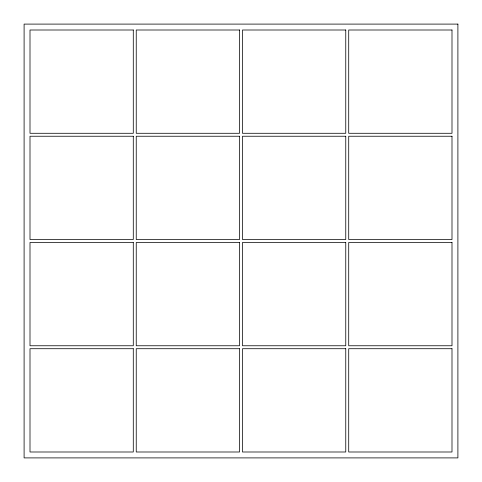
<?xml version="1.0" encoding="UTF-8"?>
<svg xmlns="http://www.w3.org/2000/svg" width="482" height="482" viewBox="0 0 482 482"><rect width="100%" height="100%" fill="white"/><g stroke="black" fill="none" stroke-linecap="round" stroke-linejoin="round"><path stroke-width="0.72" d="M457.9 24.1L24.1 24.1L24.1 457.9L457.9 457.9L457.9 24.1M133.285 30.005L30.005 30.005L30.005 133.285L133.285 133.285L133.285 30.005M239.524 30.005L136.237 30.005L136.237 133.285L239.524 133.285L239.524 30.005M345.763 30.005L242.476 30.005L242.476 133.285L345.763 133.285L345.763 30.005M451.996 30.005L348.715 30.005L348.715 133.285L451.996 133.285L451.996 30.005M133.285 136.237L30.005 136.237L30.005 239.524L133.285 239.524L133.285 136.237M239.524 136.237L136.237 136.237L136.237 239.524L239.524 239.524L239.524 136.237M345.763 136.237L242.476 136.237L242.476 239.524L345.763 239.524L345.763 136.237M451.996 136.237L348.715 136.237L348.715 239.524L451.996 239.524L451.996 136.237M133.285 242.476L30.005 242.476L30.005 345.763L133.285 345.763L133.285 242.476M239.524 242.476L136.237 242.476L136.237 345.763L239.524 345.763L239.524 242.476M345.763 242.476L242.476 242.476L242.476 345.763L345.763 345.763L345.763 242.476M451.996 242.476L348.715 242.476L348.715 345.763L451.996 345.763L451.996 242.476M133.285 348.715L30.005 348.715L30.005 451.996L133.285 451.996L133.285 348.715M239.524 348.715L136.237 348.715L136.237 451.996L239.524 451.996L239.524 348.715M345.763 348.715L242.476 348.715L242.476 451.996L345.763 451.996L345.763 348.715M451.996 348.715L348.715 348.715L348.715 451.996L451.996 451.996L451.996 348.715"/></g></svg>
